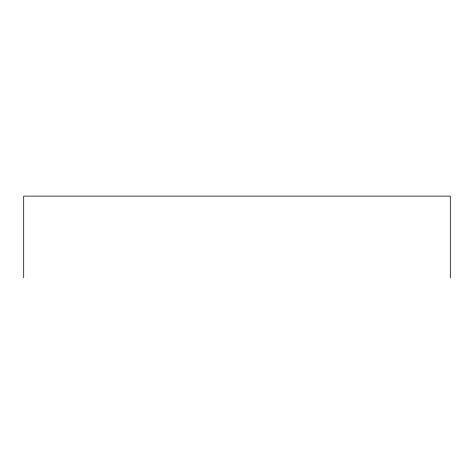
<?xml version="1.0" encoding="UTF-8"?>
<svg xmlns="http://www.w3.org/2000/svg" width="474" height="474" viewBox="0 0 474 474"><rect width="100%" height="100%" fill="white"/><g stroke="black" fill="none" stroke-linecap="round" stroke-linejoin="round"><path stroke-width="0.71" d="M450.3 277.877L450.3 196.123L23.7 196.123L23.7 277.877"/></g></svg>
